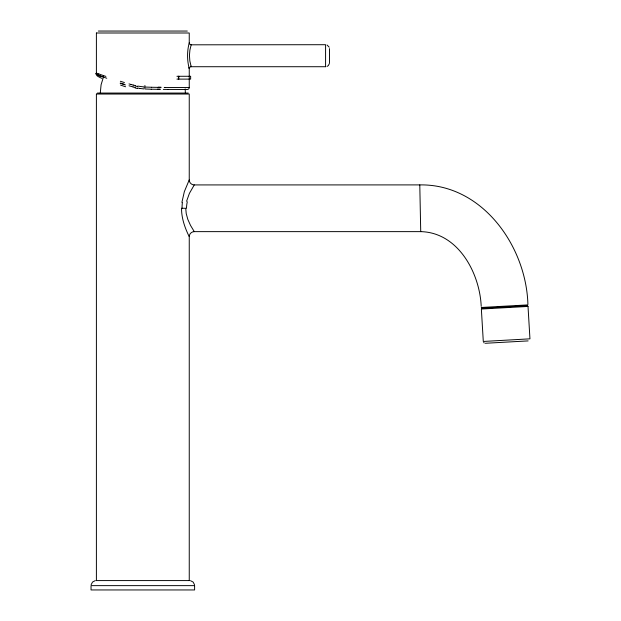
<?xml version="1.0" encoding="UTF-8"?>
<svg xmlns="http://www.w3.org/2000/svg" width="621" height="621" viewBox="0 0 621 621"><rect width="100%" height="100%" fill="white"/><g stroke="black" fill="none" stroke-linecap="round" stroke-linejoin="round"><path stroke-width="0.93" d="M100.276 93.057L101.091 84.759L103.513 76.779M181.906 202.361L184.344 191.633L189.242 179.873L189.25 94.035L96.402 94.035M96.402 32.998L189.242 32.998L189.25 42.764C187.022 51.17 187.006 60.128 189.219 68.543M186.579 201.266L189.428 193.333L194.272 184.926L419.788 184.903C482.16 183.816 526.15 246.079 527.897 304.104M91.124 584.718L92.521 582.063L95.168 580.666M329.409 63.528L328.338 65.578L327.019 66.439M189.25 42.764A1.948 1.948 0 0 0 191.198 44.712L189.902 50.091L189.436 55.362L189.832 60.92L191.19 66.703L191.012 66.113M191.167 44.813L325.583 44.712L325.583 66.703M189.203 179.966L189.219 179.935A5.038 5.038 0 0 0 194.288 184.903M481.283 307.48L527.935 304.903M482.245 308.195L481.694 308.226M527.151 305.718L527.586 305.695M482.028 308.21L527.353 305.711M485.358 343.273L528.122 340.906M98.351 31.05L187.294 31.05M325.583 66.719L191.198 66.719A1.948 1.948 0 0 0 189.25 68.667L189.25 87.538A1.948 1.948 0 0 1 187.301 89.478L168.213 89.424M176.931 76.282L190.647 76.282L190.647 79.115L176.931 79.115M97.381 93.057L188.264 93.057M189.25 580.581L189.25 236.679A5.038 5.038 0 0 1 194.288 231.641L420.728 231.633C458.073 232.417 479.738 272.852 481.213 306.37M96.1 580.581L189.545 580.581M189.203 87.538L165.202 87.452M168.159 89.424L163.3 89.393M165.139 87.452L164.216 87.445M160.777 87.414L151.64 87.274M160.001 89.362L151.229 89.222M151.609 87.274L145.438 87.064M151.19 89.222L145.221 89.005M144.266 86.994L137.683 86.086M144.072 88.935L139.779 88.43M139.772 88.43L137.513 87.996M135.417 85.605L133.197 85.069M135.269 87.499L133.096 86.948M133.166 85.061L130.977 84.472M133.065 86.94L129.028 85.783M130.938 84.464L129.005 83.92M190.476 580.666L193.123 582.063L194.52 584.718M124.433 82.546L120.342 81.258M124.604 84.402L122.64 83.757M122.593 83.742L120.668 83.098M105.888 76.414L103.311 75.529M103.265 75.514L98.824 73.961M98.793 73.953L96.472 73.138M106.773 78.246L102.496 76.701M101.968 76.507L102.504 76.701M101.968 76.507L100.672 76.034M100.92 76.127L97.994 75.056M98.071 75.079L97.691 74.939A1.948 1.948 0 0 1 96.395 73.107L96.395 32.998M327.019 44.984L329.2 47.173M484.271 343.017L483.681 342.489M194.264 231.602L190.523 225.407L187.806 219.36L186.222 213.593L185.741 208.268L181.542 208.268C181.425 218.103 185.019 228.225 189.195 236.57M189.18 68.38L188.978 67.549M185.167 88.888L185.376 93.057M419.788 184.903L420.728 231.633M329.479 48.617L329.479 62.814M178.809 76.282L178.809 79.115M178.413 76.282L178.413 79.115M96.395 94.035L96.395 580.581M182.031 208.276A26.563 13.841 -89.7 0 1 182.38 202.562M186.494 208.283A19.422 10.743 -88.4 0 1 187.294 201.755M160.319 89.191A44.471 0.908 1.1 0 1 157.486 89.168M145.167 87.926A40.481 18.397 4.8 0 1 144.08 87.856M137.342 88.477A40.124 24.343 6.8 0 1 135.06 87.965M125.621 86.769A48.135 10.208 13.1 0 1 120.528 85.061M101.898 78.37A46.715 3.33 16.4 0 1 96.69 75.32M161.111 87.251A46.412 0.908 1 0 1 158.153 87.219M145.376 86.032A41.273 17.986 4.6 0 1 144.266 85.97M137.528 86.521A40.458 23.474 6.5 0 1 135.215 86.024M125.419 84.922A49.905 10.254 12.5 0 1 120.14 83.222M100.734 76.507A48.585 3.33 15.7 0 1 95.455 73.511M528.005 306.44L481.36 309.025L483.293 341.457L529.954 338.833L528.013 306.44M194.606 585.634L91.039 585.634L91.039 589.95L194.606 589.95L194.606 585.634"/></g></svg>
